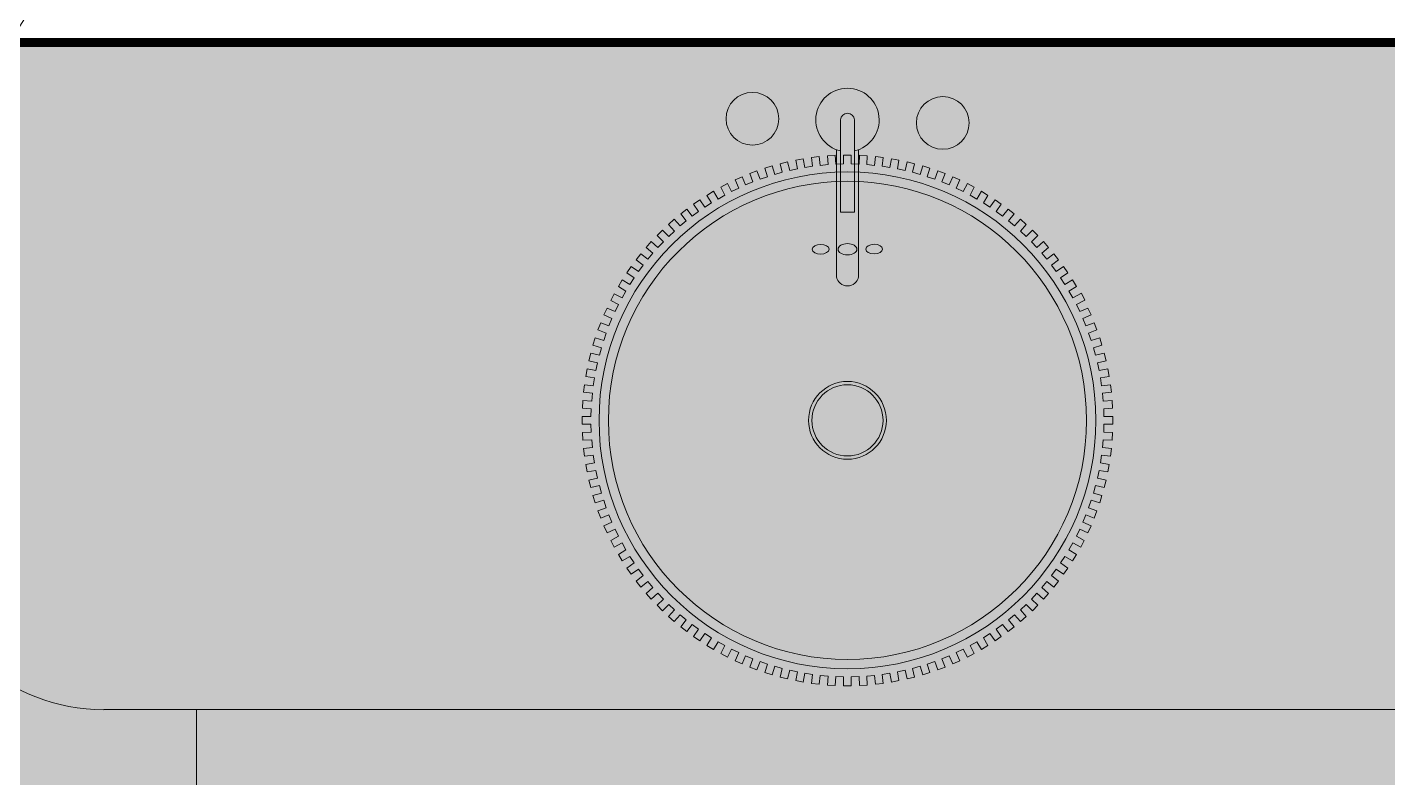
# Model space of a CAD drawing. Header units: metres. Extents: x 8 to 2416, y -346 to 476.
# Drawn here: x 216.36 to 217.583, y -96.512 to -95.837 of the extents above; entities that cross this region are included whole.
import ezdxf

# ---------------------------------------------------------------- set-up
doc = ezdxf.new("R2010")
doc.units = ezdxf.units.M
doc.linetypes.add('0', pattern=[0])
doc.layers.get('0').update_dxf_attribs({"color": 250, "linetype": '0', "lineweight": 20})
for name, color, linetype, lineweight in [('A-DOOR', 35, 'Continuous', 5), ('A-WALL', 250, 'Continuous', 20), ('baños', 140, 'Continuous', 0), ('piso', 253, 'Continuous', 0), ('PLAFON', 253, 'Continuous', 5)]:
    doc.layers.add(name, color=color, linetype=linetype, lineweight=lineweight)
doc.styles.get("Standard").update_dxf_attribs({"font": 'arial.ttf', "height": 0.1875})

# ---------------------------------------------------------------- blocks, each defined once
blk = doc.blocks.new('PL BASE 2N NASAS 09')
at = {"layer": 'A-DOOR'}
blk.add_line((166.3576, -5.4117), (169.0876, -5.4117), dxfattribs=at)
at = {"layer": 'A-WALL'}
blk.add_arc((166.3576, -5.3717), 0.04, 269.9907, 0, dxfattribs=at)
at = {"layer": 'baños', "linetype": 'Continuous'}
blk.add_line((167.1391, -5.4814, 0.0001), (167.1391, -5.5643, 0.0004), dxfattribs=at)
at = {"layer": 'baños'}
for p, q in [((167.0932, -5.5163), (167.0865, -5.5175)), ((167.0865, -5.5175), (167.0932, -5.5163)), ((167.0865, -5.5175), (167.0879, -5.5254)), ((167.0879, -5.5254), (167.0865, -5.5175)), ((167.0947, -5.5242), (167.0932, -5.5163)), ((167.0932, -5.5163), (167.0947, -5.5242)), ((167.1075, -5.5143), (167.1007, -5.5152)), ((167.1007, -5.5152), (167.1075, -5.5143)), ((167.1007, -5.5152), (167.1016, -5.5231)), ((167.1016, -5.5231), (167.1007, -5.5152)), ((167.1085, -5.5223), (167.1075, -5.5143)), ((167.1075, -5.5143), (167.1085, -5.5223)), ((167.1219, -5.5132), (167.115, -5.5136)), ((167.115, -5.5136), (167.1219, -5.5132)), ((167.115, -5.5136), (167.1155, -5.5216)), ((167.1155, -5.5216), (167.115, -5.5136)), ((167.1224, -5.5212), (167.1219, -5.5132)), ((167.1219, -5.5132), (167.1224, -5.5212)), ((167.1363, -5.513), (167.1294, -5.513)), ((167.1294, -5.513), (167.1294, -5.521)), ((167.1294, -5.521), (167.1294, -5.513)), ((167.1294, -5.513), (167.1363, -5.513)), ((167.1363, -5.521), (167.1363, -5.513)), ((167.1363, -5.513), (167.1363, -5.521)), ((167.1438, -5.5132), (167.1434, -5.5212)), ((167.1434, -5.5212), (167.1438, -5.5132)), ((167.1507, -5.5136), (167.1438, -5.5132)), ((167.1438, -5.5132), (167.1507, -5.5136)), ((167.1502, -5.5216), (167.1507, -5.5136)), ((167.1507, -5.5136), (167.1502, -5.5216)), ((167.1582, -5.5143), (167.1572, -5.5223)), ((167.1572, -5.5223), (167.1582, -5.5143)), ((167.165, -5.5152), (167.1582, -5.5143)), ((167.1582, -5.5143), (167.165, -5.5152)), ((167.1641, -5.5231), (167.165, -5.5152)), ((167.165, -5.5152), (167.1641, -5.5231)), ((167.1725, -5.5163), (167.171, -5.5242)), ((167.171, -5.5242), (167.1725, -5.5163)), ((167.1792, -5.5175), (167.1725, -5.5163)), ((167.1725, -5.5163), (167.1792, -5.5175)), ((167.1778, -5.5254), (167.1792, -5.5175)), ((167.1792, -5.5175), (167.1778, -5.5254)), ((167.0514, -5.5273), (167.045, -5.5297)), ((167.045, -5.5297), (167.0514, -5.5273)), ((167.045, -5.5297), (167.0479, -5.5372)), ((167.0479, -5.5372), (167.045, -5.5297)), ((167.0543, -5.5348), (167.0514, -5.5273)), ((167.0514, -5.5273), (167.0543, -5.5348)), ((167.0651, -5.5228), (167.0586, -5.5248)), ((167.0586, -5.5248), (167.0651, -5.5228)), ((167.0586, -5.5248), (167.061, -5.5325)), ((167.061, -5.5325), (167.0586, -5.5248)), ((167.0675, -5.5304), (167.0651, -5.5228)), ((167.0651, -5.5228), (167.0675, -5.5304)), ((167.0743, -5.5285), (167.0675, -5.5304)), ((167.0675, -5.5304), (167.0743, -5.5285)), ((167.0791, -5.5191), (167.0724, -5.5208)), ((167.0724, -5.5208), (167.0791, -5.5191)), ((167.0724, -5.5208), (167.0743, -5.5285)), ((167.0743, -5.5285), (167.0724, -5.5208)), ((167.081, -5.5269), (167.0791, -5.5191)), ((167.0791, -5.5191), (167.081, -5.5269)), ((167.0879, -5.5254), (167.081, -5.5269)), ((167.081, -5.5269), (167.0879, -5.5254)), ((167.1016, -5.5231), (167.0947, -5.5242)), ((167.0947, -5.5242), (167.1016, -5.5231)), ((167.1155, -5.5216), (167.1085, -5.5223)), ((167.1085, -5.5223), (167.1155, -5.5216)), ((167.1294, -5.521), (167.1224, -5.5212)), ((167.1224, -5.5212), (167.1294, -5.521)), ((167.1434, -5.5212), (167.1363, -5.521)), ((167.1363, -5.521), (167.1434, -5.5212)), ((167.1572, -5.5223), (167.1502, -5.5216)), ((167.1502, -5.5216), (167.1572, -5.5223)), ((167.171, -5.5242), (167.1641, -5.5231)), ((167.1641, -5.5231), (167.171, -5.5242)), ((167.1847, -5.5269), (167.1778, -5.5254)), ((167.1778, -5.5254), (167.1847, -5.5269)), ((167.1866, -5.5191), (167.1847, -5.5269)), ((167.1847, -5.5269), (167.1866, -5.5191)), ((167.1933, -5.5208), (167.1866, -5.5191)), ((167.1866, -5.5191), (167.1933, -5.5208)), ((167.1914, -5.5285), (167.1933, -5.5208)), ((167.1933, -5.5208), (167.1914, -5.5285)), ((167.1982, -5.5304), (167.1914, -5.5285)), ((167.1914, -5.5285), (167.1982, -5.5304)), ((167.2006, -5.5228), (167.1982, -5.5304)), ((167.1982, -5.5304), (167.2006, -5.5228)), ((167.2071, -5.5248), (167.2006, -5.5228)), ((167.2006, -5.5228), (167.2071, -5.5248)), ((167.2047, -5.5325), (167.2071, -5.5248)), ((167.2071, -5.5248), (167.2047, -5.5325)), ((167.2143, -5.5273), (167.2114, -5.5348)), ((167.2114, -5.5348), (167.2143, -5.5273)), ((167.2207, -5.5297), (167.2143, -5.5273)), ((167.2143, -5.5273), (167.2207, -5.5297)), ((167.2178, -5.5372), (167.2207, -5.5297)), ((167.2207, -5.5297), (167.2178, -5.5372)), ((167.025, -5.5387), (167.0189, -5.5419)), ((167.0189, -5.5419), (167.025, -5.5387)), ((167.0189, -5.5419), (167.0226, -5.549)), ((167.0226, -5.549), (167.0189, -5.5419)), ((167.0287, -5.5458), (167.025, -5.5387)), ((167.025, -5.5387), (167.0287, -5.5458)), ((167.0381, -5.5326), (167.0318, -5.5354)), ((167.0318, -5.5354), (167.0381, -5.5326)), ((167.0318, -5.5354), (167.0351, -5.5427)), ((167.0351, -5.5427), (167.0318, -5.5354)), ((167.0413, -5.5399), (167.0381, -5.5326)), ((167.0381, -5.5326), (167.0413, -5.5399)), ((167.0479, -5.5372), (167.0413, -5.5399)), ((167.0413, -5.5399), (167.0479, -5.5372)), ((167.061, -5.5325), (167.0543, -5.5348)), ((167.0543, -5.5348), (167.061, -5.5325)), ((167.2114, -5.5348), (167.2047, -5.5325)), ((167.2047, -5.5325), (167.2114, -5.5348)), ((167.2244, -5.5399), (167.2178, -5.5372)), ((167.2178, -5.5372), (167.2244, -5.5399)), ((167.2277, -5.5326), (167.2244, -5.5399)), ((167.2244, -5.5399), (167.2277, -5.5326)), ((167.2339, -5.5354), (167.2277, -5.5326)), ((167.2277, -5.5326), (167.2339, -5.5354)), ((167.2306, -5.5427), (167.2339, -5.5354)), ((167.2339, -5.5354), (167.2306, -5.5427)), ((167.2407, -5.5387), (167.237, -5.5458)), ((167.237, -5.5458), (167.2407, -5.5387)), ((167.2468, -5.5419), (167.2407, -5.5387)), ((167.2407, -5.5387), (167.2468, -5.5419)), ((167.2431, -5.549), (167.2468, -5.5419)), ((167.2468, -5.5419), (167.2431, -5.549)), ((167.0001, -5.5533), (166.9945, -5.5572)), ((166.9945, -5.5572), (167.0001, -5.5533)), ((167.0047, -5.5599), (167.0001, -5.5533)), ((167.0001, -5.5533), (167.0047, -5.5599)), ((167.0123, -5.5456), (167.0065, -5.5492)), ((167.0065, -5.5492), (167.0123, -5.5456)), ((167.0065, -5.5492), (167.0106, -5.556)), ((167.0106, -5.556), (167.0065, -5.5492)), ((167.0165, -5.5525), (167.0123, -5.5456)), ((167.0123, -5.5456), (167.0165, -5.5525)), ((167.0226, -5.549), (167.0165, -5.5525)), ((167.0165, -5.5525), (167.0226, -5.549)), ((167.0351, -5.5427), (167.0287, -5.5458)), ((167.0287, -5.5458), (167.0351, -5.5427)), ((167.237, -5.5458), (167.2306, -5.5427)), ((167.2306, -5.5427), (167.237, -5.5458)), ((167.2492, -5.5525), (167.2431, -5.549)), ((167.2431, -5.549), (167.2492, -5.5525)), ((167.2534, -5.5456), (167.2492, -5.5525)), ((167.2492, -5.5525), (167.2534, -5.5456)), ((167.2592, -5.5492), (167.2534, -5.5456)), ((167.2534, -5.5456), (167.2592, -5.5492)), ((167.2551, -5.556), (167.2592, -5.5492)), ((167.2592, -5.5492), (167.2551, -5.556)), ((167.2656, -5.5533), (167.261, -5.5599)), ((167.261, -5.5599), (167.2656, -5.5533)), ((167.2712, -5.5572), (167.2656, -5.5533)), ((167.2656, -5.5533), (167.2712, -5.5572)), ((166.9884, -5.5617), (166.983, -5.5659)), ((166.983, -5.5659), (166.9884, -5.5617)), ((166.983, -5.5659), (166.9879, -5.5722)), ((166.9879, -5.5722), (166.983, -5.5659)), ((166.9933, -5.568), (166.9884, -5.5617)), ((166.9884, -5.5617), (166.9933, -5.568)), ((166.999, -5.5638), (166.9933, -5.568)), ((166.9933, -5.568), (166.999, -5.5638)), ((166.9945, -5.5572), (166.999, -5.5638)), ((166.999, -5.5638), (166.9945, -5.5572)), ((167.0106, -5.556), (167.0047, -5.5599)), ((167.0047, -5.5599), (167.0106, -5.556)), ((167.261, -5.5599), (167.2551, -5.556)), ((167.2551, -5.556), (167.261, -5.5599)), ((167.2667, -5.5638), (167.2712, -5.5572)), ((167.2712, -5.5572), (167.2667, -5.5638)), ((167.2724, -5.568), (167.2667, -5.5638)), ((167.2667, -5.5638), (167.2724, -5.568)), ((167.2773, -5.5617), (167.2724, -5.568)), ((167.2724, -5.568), (167.2773, -5.5617)), ((167.2827, -5.5659), (167.2773, -5.5617)), ((167.2773, -5.5617), (167.2827, -5.5659)), ((167.2778, -5.5722), (167.2827, -5.5659)), ((167.2827, -5.5659), (167.2778, -5.5722)), ((166.9772, -5.5707), (166.972, -5.5753)), ((166.972, -5.5753), (166.9772, -5.5707)), ((166.972, -5.5753), (166.9774, -5.5813)), ((166.9774, -5.5813), (166.972, -5.5753)), ((166.9825, -5.5767), (166.9772, -5.5707)), ((166.9772, -5.5707), (166.9825, -5.5767)), ((166.9879, -5.5722), (166.9825, -5.5767)), ((166.9825, -5.5767), (166.9879, -5.5722)), ((167.2832, -5.5767), (167.2778, -5.5722)), ((167.2778, -5.5722), (167.2832, -5.5767)), ((167.2885, -5.5707), (167.2832, -5.5767)), ((167.2832, -5.5767), (167.2885, -5.5707)), ((167.2884, -5.5813), (167.2937, -5.5753)), ((167.2937, -5.5753), (167.2884, -5.5813)), ((167.2937, -5.5753), (167.2885, -5.5707)), ((167.2885, -5.5707), (167.2937, -5.5753)), ((166.9565, -5.5908), (166.952, -5.596)), ((166.952, -5.596), (166.9565, -5.5908)), ((166.9625, -5.5961), (166.9565, -5.5908)), ((166.9565, -5.5908), (166.9625, -5.5961)), ((166.9665, -5.5805), (166.9617, -5.5853)), ((166.9617, -5.5853), (166.9665, -5.5805)), ((166.9617, -5.5853), (166.9674, -5.591)), ((166.9674, -5.591), (166.9617, -5.5853)), ((166.9674, -5.591), (166.9625, -5.5961)), ((166.9625, -5.5961), (166.9674, -5.591)), ((166.9722, -5.5861), (166.9665, -5.5805)), ((166.9665, -5.5805), (166.9722, -5.5861)), ((166.9774, -5.5813), (166.9722, -5.5861)), ((166.9722, -5.5861), (166.9774, -5.5813)), ((167.2935, -5.5861), (167.2884, -5.5813)), ((167.2884, -5.5813), (167.2935, -5.5861)), ((167.2992, -5.5805), (167.2935, -5.5861)), ((167.2935, -5.5861), (167.2992, -5.5805)), ((167.2984, -5.591), (167.304, -5.5853)), ((167.304, -5.5853), (167.2984, -5.591)), ((167.3032, -5.5961), (167.2984, -5.591)), ((167.2984, -5.591), (167.3032, -5.5961)), ((167.304, -5.5853), (167.2992, -5.5805)), ((167.2992, -5.5805), (167.304, -5.5853)), ((167.3092, -5.5908), (167.3032, -5.5961)), ((167.3032, -5.5961), (167.3092, -5.5908)), ((167.3137, -5.596), (167.3092, -5.5908)), ((167.3092, -5.5908), (167.3137, -5.596)), ((166.9471, -5.6018), (166.9429, -5.6072)), ((166.9429, -5.6072), (166.9471, -5.6018)), ((166.9534, -5.6067), (166.9471, -5.6018)), ((166.9471, -5.6018), (166.9534, -5.6067)), ((166.952, -5.596), (166.958, -5.6013)), ((166.958, -5.6013), (166.952, -5.596)), ((166.958, -5.6013), (166.9534, -5.6067)), ((166.9534, -5.6067), (166.958, -5.6013)), ((167.3078, -5.6013), (167.3137, -5.596)), ((167.3137, -5.596), (167.3078, -5.6013)), ((167.3123, -5.6067), (167.3078, -5.6013)), ((167.3078, -5.6013), (167.3123, -5.6067)), ((167.3186, -5.6018), (167.3123, -5.6067)), ((167.3123, -5.6067), (167.3186, -5.6018)), ((167.3228, -5.6072), (167.3186, -5.6018)), ((167.3186, -5.6018), (167.3228, -5.6072)), ((166.9384, -5.6132), (166.9345, -5.6189)), ((166.9345, -5.6189), (166.9384, -5.6132)), ((166.945, -5.6178), (166.9384, -5.6132)), ((166.9384, -5.6132), (166.945, -5.6178)), ((166.9429, -5.6072), (166.9492, -5.6121)), ((166.9492, -5.6121), (166.9429, -5.6072)), ((166.9492, -5.6121), (166.945, -5.6178)), ((166.945, -5.6178), (166.9492, -5.6121)), ((167.3165, -5.6121), (167.3228, -5.6072)), ((167.3228, -5.6072), (167.3165, -5.6121)), ((167.3207, -5.6178), (167.3165, -5.6121)), ((167.3165, -5.6121), (167.3207, -5.6178)), ((167.3273, -5.6132), (167.3207, -5.6178)), ((167.3207, -5.6178), (167.3273, -5.6132)), ((167.3312, -5.6189), (167.3273, -5.6132)), ((167.3273, -5.6132), (167.3312, -5.6189)), ((166.9304, -5.6252), (166.9269, -5.6311)), ((166.9269, -5.6311), (166.9304, -5.6252)), ((166.9373, -5.6294), (166.9304, -5.6252)), ((166.9304, -5.6252), (166.9373, -5.6294)), ((166.9345, -5.6189), (166.9411, -5.6234)), ((166.9411, -5.6234), (166.9345, -5.6189)), ((166.9411, -5.6234), (166.9373, -5.6294)), ((166.9373, -5.6294), (166.9411, -5.6234)), ((167.3246, -5.6234), (167.3312, -5.6189)), ((167.3312, -5.6189), (167.3246, -5.6234)), ((167.3284, -5.6294), (167.3246, -5.6234)), ((167.3246, -5.6234), (167.3284, -5.6294)), ((167.3353, -5.6252), (167.3284, -5.6294)), ((167.3284, -5.6294), (167.3353, -5.6252)), ((167.3388, -5.6311), (167.3353, -5.6252)), ((167.3353, -5.6252), (167.3388, -5.6311)), ((166.9232, -5.6377), (166.92, -5.6438)), ((166.92, -5.6438), (166.9232, -5.6377)), ((166.9303, -5.6414), (166.9232, -5.6377)), ((166.9232, -5.6377), (166.9303, -5.6414)), ((166.9269, -5.6311), (166.9337, -5.6353)), ((166.9337, -5.6353), (166.9269, -5.6311)), ((166.9337, -5.6353), (166.9303, -5.6414)), ((166.9303, -5.6414), (166.9337, -5.6353)), ((167.332, -5.6353), (167.3388, -5.6311)), ((167.3388, -5.6311), (167.332, -5.6353)), ((167.3355, -5.6414), (167.332, -5.6353)), ((167.332, -5.6353), (167.3355, -5.6414)), ((167.3432, -5.6373), (167.3355, -5.6414)), ((167.3355, -5.6414), (167.3432, -5.6373)), ((167.3464, -5.6434), (167.3432, -5.6373)), ((167.3432, -5.6373), (167.3464, -5.6434)), ((166.9167, -5.6506), (166.9138, -5.6568)), ((166.9138, -5.6568), (166.9167, -5.6506)), ((166.924, -5.6538), (166.9167, -5.6506)), ((166.9167, -5.6506), (166.924, -5.6538)), ((166.92, -5.6438), (166.9271, -5.6475)), ((166.9271, -5.6475), (166.92, -5.6438)), ((166.9271, -5.6475), (166.924, -5.6538)), ((166.924, -5.6538), (166.9271, -5.6475)), ((167.3387, -5.6475), (167.3464, -5.6434)), ((167.3464, -5.6434), (167.3387, -5.6475)), ((167.3417, -5.6538), (167.3387, -5.6475)), ((167.3387, -5.6475), (167.3417, -5.6538)), ((167.3491, -5.6506), (167.3417, -5.6538)), ((167.3417, -5.6538), (167.3491, -5.6506)), ((167.3519, -5.6568), (167.3491, -5.6506)), ((167.3491, -5.6506), (167.3519, -5.6568)), ((166.911, -5.6638), (166.9085, -5.6702)), ((166.9085, -5.6702), (166.911, -5.6638)), ((166.9184, -5.6666), (166.911, -5.6638)), ((166.911, -5.6638), (166.9184, -5.6666)), ((166.9138, -5.6568), (166.9211, -5.6601)), ((166.9211, -5.6601), (166.9138, -5.6568)), ((166.9211, -5.6601), (166.9184, -5.6666)), ((166.9184, -5.6666), (166.9211, -5.6601)), ((167.3446, -5.6601), (167.3519, -5.6568)), ((167.3519, -5.6568), (167.3446, -5.6601)), ((167.3473, -5.6666), (167.3446, -5.6601)), ((167.3446, -5.6601), (167.3473, -5.6666)), ((167.3548, -5.6638), (167.3473, -5.6666)), ((167.3473, -5.6666), (167.3548, -5.6638)), ((167.3572, -5.6702), (167.3548, -5.6638)), ((167.3548, -5.6638), (167.3572, -5.6702)), ((166.9085, -5.6702), (166.916, -5.6731)), ((166.916, -5.6731), (166.9085, -5.6702)), ((166.916, -5.6731), (166.9137, -5.6797)), ((166.9137, -5.6797), (166.916, -5.6731)), ((167.3497, -5.6731), (167.3572, -5.6702)), ((167.3572, -5.6702), (167.3497, -5.6731)), ((167.352, -5.6797), (167.3497, -5.6731)), ((167.3497, -5.6731), (167.352, -5.6797)), ((166.9061, -5.6774), (166.904, -5.6839)), ((166.904, -5.6839), (166.9061, -5.6774)), ((166.904, -5.6839), (166.9117, -5.6863)), ((166.9117, -5.6863), (166.904, -5.6839)), ((166.9137, -5.6797), (166.9061, -5.6774)), ((166.9061, -5.6774), (166.9137, -5.6797)), ((166.9117, -5.6863), (166.9098, -5.6931)), ((166.9098, -5.6931), (166.9117, -5.6863)), ((167.3597, -5.6774), (167.352, -5.6797)), ((167.352, -5.6797), (167.3597, -5.6774)), ((167.3541, -5.6863), (167.3617, -5.6839)), ((167.3617, -5.6839), (167.3541, -5.6863)), ((167.3559, -5.6931), (167.3541, -5.6863)), ((167.3541, -5.6863), (167.3559, -5.6931)), ((167.3617, -5.6839), (167.3597, -5.6774)), ((167.3597, -5.6774), (167.3617, -5.6839)), ((166.902, -5.6912), (166.9003, -5.6979)), ((166.9003, -5.6979), (166.902, -5.6912)), ((166.9003, -5.6979), (166.9081, -5.6998)), ((166.9081, -5.6998), (166.9003, -5.6979)), ((166.9098, -5.6931), (166.902, -5.6912)), ((166.902, -5.6912), (166.9098, -5.6931)), ((166.9081, -5.6998), (166.9066, -5.7067)), ((166.9066, -5.7067), (166.9081, -5.6998)), ((167.3637, -5.6912), (167.3559, -5.6931)), ((167.3559, -5.6931), (167.3637, -5.6912)), ((167.3576, -5.6998), (167.3654, -5.6979)), ((167.3654, -5.6979), (167.3576, -5.6998)), ((167.3591, -5.7067), (167.3576, -5.6998)), ((167.3576, -5.6998), (167.3591, -5.7067)), ((167.3654, -5.6979), (167.3637, -5.6912)), ((167.3637, -5.6912), (167.3654, -5.6979)), ((166.8988, -5.7052), (166.8975, -5.712)), ((166.8975, -5.712), (166.8988, -5.7052)), ((166.8975, -5.712), (166.9054, -5.7134)), ((166.9054, -5.7134), (166.8975, -5.712)), ((166.9066, -5.7067), (166.8988, -5.7052)), ((166.8988, -5.7052), (166.9066, -5.7067)), ((166.9054, -5.7134), (166.9043, -5.7204)), ((166.9043, -5.7204), (166.9054, -5.7134)), ((167.367, -5.7052), (167.3591, -5.7067)), ((167.3591, -5.7067), (167.367, -5.7052)), ((167.3603, -5.7134), (167.3682, -5.712)), ((167.3682, -5.712), (167.3603, -5.7134)), ((167.3614, -5.7204), (167.3603, -5.7134)), ((167.3603, -5.7134), (167.3614, -5.7204)), ((167.3682, -5.712), (167.367, -5.7052)), ((167.367, -5.7052), (167.3682, -5.712)), ((166.8964, -5.7195), (166.8956, -5.7263)), ((166.8956, -5.7263), (166.8964, -5.7195)), ((166.9043, -5.7204), (166.8964, -5.7195)), ((166.8964, -5.7195), (166.9043, -5.7204)), ((167.3693, -5.7195), (167.3614, -5.7204)), ((167.3614, -5.7204), (167.3693, -5.7195)), ((167.3702, -5.7263), (167.3693, -5.7195)), ((167.3693, -5.7195), (167.3702, -5.7263)), ((166.8949, -5.7338), (166.8945, -5.7406)), ((166.8945, -5.7406), (166.8949, -5.7338)), ((166.9029, -5.7343), (166.8949, -5.7338)), ((166.8949, -5.7338), (166.9029, -5.7343)), ((166.8956, -5.7263), (166.9035, -5.7272)), ((166.9035, -5.7272), (166.8956, -5.7263)), ((166.9035, -5.7272), (166.9029, -5.7343)), ((166.9029, -5.7343), (166.9035, -5.7272)), ((167.3622, -5.7272), (167.3702, -5.7263)), ((167.3702, -5.7263), (167.3622, -5.7272)), ((167.3628, -5.7343), (167.3622, -5.7272)), ((167.3622, -5.7272), (167.3628, -5.7343)), ((167.3708, -5.7338), (167.3628, -5.7343)), ((167.3628, -5.7343), (167.3708, -5.7338)), ((167.3713, -5.7406), (167.3708, -5.7338)), ((167.3708, -5.7338), (167.3713, -5.7406)), ((166.9022, -5.7482), (166.8942, -5.7482)), ((166.8942, -5.7482), (166.8942, -5.7551)), ((166.8942, -5.7551), (166.8942, -5.7482)), ((166.8942, -5.7482), (166.9022, -5.7482)), ((166.8945, -5.7406), (166.9025, -5.7411)), ((166.9025, -5.7411), (166.8945, -5.7406)), ((166.9025, -5.7411), (166.9022, -5.7482)), ((166.9022, -5.7482), (166.9025, -5.7411)), ((167.3633, -5.7411), (167.3713, -5.7406)), ((167.3713, -5.7406), (167.3633, -5.7411)), ((167.3635, -5.7482), (167.3633, -5.7411)), ((167.3633, -5.7411), (167.3635, -5.7482)), ((167.3715, -5.7482), (167.3635, -5.7482)), ((167.3635, -5.7482), (167.3715, -5.7482)), ((167.3715, -5.7551), (167.3715, -5.7482)), ((167.3715, -5.7482), (167.3715, -5.7551)), ((166.8942, -5.7551), (166.9022, -5.7551)), ((166.9022, -5.7551), (166.8942, -5.7551)), ((166.9025, -5.7621), (166.8945, -5.7626)), ((166.8945, -5.7626), (166.9025, -5.7621)), ((166.9022, -5.7551), (166.9025, -5.7621)), ((166.9025, -5.7621), (166.9022, -5.7551)), ((167.3633, -5.7621), (167.3635, -5.7551)), ((167.3635, -5.7551), (167.3633, -5.7621)), ((167.3713, -5.7626), (167.3633, -5.7621)), ((167.3633, -5.7621), (167.3713, -5.7626)), ((167.3635, -5.7551), (167.3715, -5.7551)), ((167.3715, -5.7551), (167.3635, -5.7551)), ((166.8945, -5.7626), (166.8949, -5.7695)), ((166.8949, -5.7695), (166.8945, -5.7626)), ((166.8949, -5.7695), (166.9029, -5.769)), ((166.9029, -5.769), (166.8949, -5.7695)), ((166.9029, -5.769), (166.9035, -5.776)), ((166.9035, -5.776), (166.9029, -5.769)), ((167.3622, -5.776), (167.3628, -5.769)), ((167.3628, -5.769), (167.3622, -5.776)), ((167.3628, -5.769), (167.3708, -5.7695)), ((167.3708, -5.7695), (167.3628, -5.769)), ((167.3708, -5.7695), (167.3713, -5.7626)), ((167.3713, -5.7626), (167.3708, -5.7695)), ((166.9035, -5.776), (166.8956, -5.777)), ((166.8956, -5.777), (166.9035, -5.776)), ((166.8956, -5.777), (166.8964, -5.7838)), ((166.8964, -5.7838), (166.8956, -5.777)), ((166.8964, -5.7838), (166.9043, -5.7828)), ((166.9043, -5.7828), (166.8964, -5.7838)), ((166.9043, -5.7828), (166.9054, -5.7898)), ((166.9054, -5.7898), (166.9043, -5.7828)), ((167.3603, -5.7898), (167.3614, -5.7828)), ((167.3614, -5.7828), (167.3603, -5.7898)), ((167.3614, -5.7828), (167.3693, -5.7838)), ((167.3693, -5.7838), (167.3614, -5.7828)), ((167.3702, -5.777), (167.3622, -5.776)), ((167.3622, -5.776), (167.3702, -5.777)), ((167.3693, -5.7838), (167.3702, -5.777)), ((167.3702, -5.777), (167.3693, -5.7838)), ((166.9054, -5.7898), (166.8975, -5.7913)), ((166.8975, -5.7913), (166.9054, -5.7898)), ((166.8975, -5.7913), (166.8988, -5.798)), ((166.8988, -5.798), (166.8975, -5.7913)), ((166.8988, -5.798), (166.9066, -5.7966)), ((166.9066, -5.7966), (166.8988, -5.798)), ((166.9066, -5.7966), (166.9081, -5.8035)), ((166.9081, -5.8035), (166.9066, -5.7966)), ((167.3576, -5.8035), (167.3591, -5.7966)), ((167.3591, -5.7966), (167.3576, -5.8035)), ((167.3591, -5.7966), (167.367, -5.798)), ((167.367, -5.798), (167.3591, -5.7966)), ((167.3682, -5.7913), (167.3603, -5.7898)), ((167.3603, -5.7898), (167.3682, -5.7913)), ((167.367, -5.798), (167.3682, -5.7913)), ((167.3682, -5.7913), (167.367, -5.798)), ((166.9081, -5.8035), (166.9003, -5.8054)), ((166.9003, -5.8054), (166.9081, -5.8035)), ((166.9003, -5.8054), (166.902, -5.8121)), ((166.902, -5.8121), (166.9003, -5.8054)), ((166.902, -5.8121), (166.9098, -5.8102)), ((166.9098, -5.8102), (166.902, -5.8121)), ((166.9098, -5.8102), (166.9117, -5.817)), ((166.9117, -5.817), (166.9098, -5.8102)), ((167.3541, -5.817), (167.3559, -5.8102)), ((167.3559, -5.8102), (167.3541, -5.817)), ((167.3559, -5.8102), (167.3637, -5.8121)), ((167.3637, -5.8121), (167.3559, -5.8102)), ((167.3654, -5.8054), (167.3576, -5.8035)), ((167.3576, -5.8035), (167.3654, -5.8054)), ((167.3637, -5.8121), (167.3654, -5.8054)), ((167.3654, -5.8054), (167.3637, -5.8121)), ((166.9117, -5.817), (166.904, -5.8193)), ((166.904, -5.8193), (166.9117, -5.817)), ((166.904, -5.8193), (166.9061, -5.8259)), ((166.9061, -5.8259), (166.904, -5.8193)), ((166.9061, -5.8259), (166.9137, -5.8235)), ((166.9137, -5.8235), (166.9061, -5.8259)), ((166.9137, -5.8235), (166.916, -5.8302)), ((166.916, -5.8302), (166.9137, -5.8235)), ((167.3497, -5.8302), (167.352, -5.8235)), ((167.352, -5.8235), (167.3497, -5.8302)), ((167.352, -5.8235), (167.3597, -5.8259)), ((167.3597, -5.8259), (167.352, -5.8235)), ((167.3617, -5.8193), (167.3541, -5.817)), ((167.3541, -5.817), (167.3617, -5.8193)), ((167.3597, -5.8259), (167.3617, -5.8193)), ((167.3617, -5.8193), (167.3597, -5.8259)), ((166.916, -5.8302), (166.9085, -5.833)), ((166.9085, -5.833), (166.916, -5.8302)), ((166.9085, -5.833), (166.911, -5.8395)), ((166.911, -5.8395), (166.9085, -5.833)), ((167.3572, -5.833), (167.3497, -5.8302)), ((167.3497, -5.8302), (167.3572, -5.833)), ((167.3548, -5.8395), (167.3572, -5.833)), ((167.3572, -5.833), (167.3548, -5.8395)), ((166.911, -5.8395), (166.9184, -5.8366)), ((166.9184, -5.8366), (166.911, -5.8395)), ((166.9211, -5.8431), (166.9138, -5.8464)), ((166.9138, -5.8464), (166.9211, -5.8431)), ((166.9138, -5.8464), (166.9167, -5.8527)), ((166.9167, -5.8527), (166.9138, -5.8464)), ((166.9184, -5.8366), (166.9211, -5.8431)), ((166.9211, -5.8431), (166.9184, -5.8366)), ((167.3446, -5.8431), (167.3473, -5.8366)), ((167.3473, -5.8366), (167.3446, -5.8431)), ((167.3519, -5.8464), (167.3446, -5.8431)), ((167.3446, -5.8431), (167.3519, -5.8464)), ((167.3473, -5.8366), (167.3548, -5.8395)), ((167.3548, -5.8395), (167.3473, -5.8366)), ((167.3491, -5.8527), (167.3519, -5.8464)), ((167.3519, -5.8464), (167.3491, -5.8527)), ((166.9167, -5.8527), (166.924, -5.8494)), ((166.924, -5.8494), (166.9167, -5.8527)), ((166.9271, -5.8558), (166.92, -5.8595)), ((166.92, -5.8595), (166.9271, -5.8558)), ((166.92, -5.8595), (166.9232, -5.8656)), ((166.9232, -5.8656), (166.92, -5.8595)), ((166.924, -5.8494), (166.9271, -5.8558)), ((166.9271, -5.8558), (166.924, -5.8494)), ((167.3387, -5.8558), (167.3417, -5.8494)), ((167.3417, -5.8494), (167.3387, -5.8558)), ((167.3457, -5.8595), (167.3387, -5.8558)), ((167.3387, -5.8558), (167.3457, -5.8595)), ((167.3417, -5.8494), (167.3491, -5.8527)), ((167.3491, -5.8527), (167.3417, -5.8494)), ((167.3426, -5.8656), (167.3457, -5.8595)), ((167.3457, -5.8595), (167.3426, -5.8656)), ((166.9232, -5.8656), (166.9303, -5.8618)), ((166.9303, -5.8618), (166.9232, -5.8656)), ((166.9337, -5.868), (166.9269, -5.8721)), ((166.9269, -5.8721), (166.9337, -5.868)), ((166.9269, -5.8721), (166.9304, -5.878)), ((166.9304, -5.878), (166.9269, -5.8721)), ((166.9303, -5.8618), (166.9337, -5.868)), ((166.9337, -5.868), (166.9303, -5.8618)), ((167.332, -5.868), (167.3355, -5.8618)), ((167.3355, -5.8618), (167.332, -5.868)), ((167.3388, -5.8721), (167.332, -5.868)), ((167.332, -5.868), (167.3388, -5.8721)), ((167.3353, -5.878), (167.3388, -5.8721)), ((167.3388, -5.8721), (167.3353, -5.878)), ((167.3355, -5.8618), (167.3426, -5.8656)), ((167.3426, -5.8656), (167.3355, -5.8618)), ((166.9304, -5.878), (166.9373, -5.8739)), ((166.9373, -5.8739), (166.9304, -5.878)), ((166.9411, -5.8798), (166.9345, -5.8844)), ((166.9345, -5.8844), (166.9411, -5.8798)), ((166.9345, -5.8844), (166.9384, -5.89)), ((166.9384, -5.89), (166.9345, -5.8844)), ((166.9373, -5.8739), (166.9411, -5.8798)), ((166.9411, -5.8798), (166.9373, -5.8739)), ((167.3246, -5.8798), (167.3284, -5.8739)), ((167.3284, -5.8739), (167.3246, -5.8798)), ((167.3312, -5.8844), (167.3246, -5.8798)), ((167.3246, -5.8798), (167.3312, -5.8844)), ((167.3273, -5.89), (167.3312, -5.8844)), ((167.3312, -5.8844), (167.3273, -5.89)), ((167.3284, -5.8739), (167.3353, -5.878)), ((167.3353, -5.878), (167.3284, -5.8739)), ((166.9384, -5.89), (166.945, -5.8855)), ((166.945, -5.8855), (166.9384, -5.89)), ((166.9492, -5.8911), (166.9429, -5.8961)), ((166.9429, -5.8961), (166.9492, -5.8911)), ((166.9429, -5.8961), (166.9471, -5.9015)), ((166.9471, -5.9015), (166.9429, -5.8961)), ((166.945, -5.8855), (166.9492, -5.8911)), ((166.9492, -5.8911), (166.945, -5.8855)), ((166.9471, -5.9015), (166.9534, -5.8966)), ((166.9534, -5.8966), (166.9471, -5.9015)), ((166.9534, -5.8966), (166.958, -5.902)), ((166.958, -5.902), (166.9534, -5.8966)), ((167.3078, -5.902), (167.3123, -5.8966)), ((167.3123, -5.8966), (167.3078, -5.902)), ((167.3123, -5.8966), (167.3186, -5.9015)), ((167.3186, -5.9015), (167.3123, -5.8966)), ((167.3165, -5.8911), (167.3207, -5.8855)), ((167.3207, -5.8855), (167.3165, -5.8911)), ((167.3228, -5.8961), (167.3165, -5.8911)), ((167.3165, -5.8911), (167.3228, -5.8961)), ((167.3186, -5.9015), (167.3228, -5.8961)), ((167.3228, -5.8961), (167.3186, -5.9015)), ((167.3207, -5.8855), (167.3273, -5.89)), ((167.3273, -5.89), (167.3207, -5.8855)), ((166.958, -5.902), (166.952, -5.9073)), ((166.952, -5.9073), (166.958, -5.902)), ((166.952, -5.9073), (166.9565, -5.9124)), ((166.9565, -5.9124), (166.952, -5.9073)), ((166.9565, -5.9124), (166.9625, -5.9071)), ((166.9625, -5.9071), (166.9565, -5.9124)), ((166.9625, -5.9071), (166.9674, -5.9123)), ((166.9674, -5.9123), (166.9625, -5.9071)), ((167.2984, -5.9123), (167.3032, -5.9071)), ((167.3032, -5.9071), (167.2984, -5.9123)), ((167.3032, -5.9071), (167.3092, -5.9124)), ((167.3092, -5.9124), (167.3032, -5.9071)), ((167.3137, -5.9073), (167.3078, -5.902)), ((167.3078, -5.902), (167.3137, -5.9073)), ((167.3092, -5.9124), (167.3137, -5.9073)), ((167.3137, -5.9073), (167.3092, -5.9124)), ((166.9674, -5.9123), (166.9617, -5.9179)), ((166.9617, -5.9179), (166.9674, -5.9123)), ((166.9617, -5.9179), (166.9665, -5.9228)), ((166.9665, -5.9228), (166.9617, -5.9179)), ((166.9665, -5.9228), (166.9722, -5.9171)), ((166.9722, -5.9171), (166.9665, -5.9228)), ((166.9722, -5.9171), (166.9774, -5.922)), ((166.9774, -5.922), (166.9722, -5.9171)), ((167.2884, -5.922), (167.2935, -5.9171)), ((167.2935, -5.9171), (167.2884, -5.922)), ((167.2935, -5.9171), (167.2992, -5.9228)), ((167.2992, -5.9228), (167.2935, -5.9171)), ((167.304, -5.9179), (167.2984, -5.9123)), ((167.2984, -5.9123), (167.304, -5.9179)), ((167.2992, -5.9228), (167.304, -5.9179)), ((167.304, -5.9179), (167.2992, -5.9228)), ((166.9774, -5.922), (166.972, -5.928)), ((166.972, -5.928), (166.9774, -5.922)), ((166.972, -5.928), (166.9772, -5.9325)), ((166.9772, -5.9325), (166.972, -5.928)), ((166.9772, -5.9325), (166.9825, -5.9265)), ((166.9825, -5.9265), (166.9772, -5.9325)), ((166.9825, -5.9265), (166.9879, -5.931)), ((166.9879, -5.931), (166.9825, -5.9265)), ((166.9879, -5.931), (166.983, -5.9374)), ((166.983, -5.9374), (166.9879, -5.931)), ((167.2778, -5.931), (167.2832, -5.9265)), ((167.2832, -5.9265), (167.2778, -5.931)), ((167.2827, -5.9374), (167.2778, -5.931)), ((167.2778, -5.931), (167.2827, -5.9374)), ((167.2832, -5.9265), (167.2885, -5.9325)), ((167.2885, -5.9325), (167.2832, -5.9265)), ((167.2937, -5.928), (167.2884, -5.922)), ((167.2884, -5.922), (167.2937, -5.928)), ((167.2885, -5.9325), (167.2937, -5.928)), ((167.2937, -5.928), (167.2885, -5.9325)), ((166.983, -5.9374), (166.9884, -5.9416)), ((166.9884, -5.9416), (166.983, -5.9374)), ((166.9884, -5.9416), (166.9933, -5.9353)), ((166.9933, -5.9353), (166.9884, -5.9416)), ((166.9933, -5.9353), (166.999, -5.9395)), ((166.999, -5.9395), (166.9933, -5.9353)), ((166.999, -5.9395), (166.9945, -5.9461)), ((166.9945, -5.9461), (166.999, -5.9395)), ((167.0001, -5.95), (167.0047, -5.9434)), ((167.0047, -5.9434), (167.0001, -5.95)), ((167.0047, -5.9434), (167.0106, -5.9472)), ((167.0106, -5.9472), (167.0047, -5.9434)), ((167.2551, -5.9472), (167.261, -5.9434)), ((167.261, -5.9434), (167.2551, -5.9472)), ((167.261, -5.9434), (167.2656, -5.95)), ((167.2656, -5.95), (167.261, -5.9434)), ((167.2667, -5.9395), (167.2724, -5.9353)), ((167.2724, -5.9353), (167.2667, -5.9395)), ((167.2712, -5.9461), (167.2667, -5.9395)), ((167.2667, -5.9395), (167.2712, -5.9461)), ((167.2724, -5.9353), (167.2773, -5.9416)), ((167.2773, -5.9416), (167.2724, -5.9353)), ((167.2773, -5.9416), (167.2827, -5.9374)), ((167.2827, -5.9374), (167.2773, -5.9416)), ((166.9945, -5.9461), (167.0001, -5.95)), ((167.0001, -5.95), (166.9945, -5.9461)), ((167.0106, -5.9472), (167.0065, -5.9541)), ((167.0065, -5.9541), (167.0106, -5.9472)), ((167.0065, -5.9541), (167.0123, -5.9576)), ((167.0123, -5.9576), (167.0065, -5.9541)), ((167.0123, -5.9576), (167.0165, -5.9508)), ((167.0165, -5.9508), (167.0123, -5.9576)), ((167.0165, -5.9508), (167.0226, -5.9542)), ((167.0226, -5.9542), (167.0165, -5.9508)), ((167.0226, -5.9542), (167.0189, -5.9613)), ((167.0189, -5.9613), (167.0226, -5.9542)), ((167.025, -5.9645), (167.0287, -5.9574)), ((167.0287, -5.9574), (167.025, -5.9645)), ((167.0287, -5.9574), (167.0351, -5.9605)), ((167.0351, -5.9605), (167.0287, -5.9574)), ((167.2306, -5.9605), (167.237, -5.9574)), ((167.237, -5.9574), (167.2306, -5.9605)), ((167.237, -5.9574), (167.2407, -5.9645)), ((167.2407, -5.9645), (167.237, -5.9574)), ((167.2431, -5.9542), (167.2492, -5.9508)), ((167.2492, -5.9508), (167.2431, -5.9542)), ((167.2468, -5.9613), (167.2431, -5.9542)), ((167.2431, -5.9542), (167.2468, -5.9613)), ((167.2492, -5.9508), (167.2534, -5.9576)), ((167.2534, -5.9576), (167.2492, -5.9508)), ((167.2534, -5.9576), (167.2592, -5.9541)), ((167.2592, -5.9541), (167.2534, -5.9576)), ((167.2592, -5.9541), (167.2551, -5.9472)), ((167.2551, -5.9472), (167.2592, -5.9541)), ((167.2656, -5.95), (167.2712, -5.9461)), ((167.2712, -5.9461), (167.2656, -5.95)), ((167.0189, -5.9613), (167.025, -5.9645)), ((167.025, -5.9645), (167.0189, -5.9613)), ((167.0351, -5.9605), (167.0318, -5.9678)), ((167.0318, -5.9678), (167.0351, -5.9605)), ((167.0318, -5.9678), (167.0381, -5.9706)), ((167.0381, -5.9706), (167.0318, -5.9678)), ((167.0381, -5.9706), (167.0413, -5.9633)), ((167.0413, -5.9633), (167.0381, -5.9706)), ((167.0413, -5.9633), (167.0479, -5.966)), ((167.0479, -5.966), (167.0413, -5.9633)), ((167.0479, -5.966), (167.045, -5.9735)), ((167.045, -5.9735), (167.0479, -5.966)), ((167.0514, -5.976), (167.0543, -5.9685)), ((167.0543, -5.9685), (167.0514, -5.976)), ((167.0543, -5.9685), (167.061, -5.9708)), ((167.061, -5.9708), (167.0543, -5.9685)), ((167.2047, -5.9708), (167.2114, -5.9685)), ((167.2114, -5.9685), (167.2047, -5.9708)), ((167.2114, -5.9685), (167.2143, -5.976)), ((167.2143, -5.976), (167.2114, -5.9685)), ((167.2178, -5.966), (167.2244, -5.9633)), ((167.2244, -5.9633), (167.2178, -5.966)), ((167.2207, -5.9735), (167.2178, -5.966)), ((167.2178, -5.966), (167.2207, -5.9735)), ((167.2244, -5.9633), (167.2277, -5.9706)), ((167.2277, -5.9706), (167.2244, -5.9633)), ((167.2277, -5.9706), (167.2339, -5.9678)), ((167.2339, -5.9678), (167.2277, -5.9706)), ((167.2339, -5.9678), (167.2306, -5.9605)), ((167.2306, -5.9605), (167.2339, -5.9678)), ((167.2407, -5.9645), (167.2468, -5.9613)), ((167.2468, -5.9613), (167.2407, -5.9645)), ((167.045, -5.9735), (167.0514, -5.976)), ((167.0514, -5.976), (167.045, -5.9735)), ((167.061, -5.9708), (167.0586, -5.9784)), ((167.0586, -5.9784), (167.061, -5.9708)), ((167.0586, -5.9784), (167.0651, -5.9805)), ((167.0651, -5.9805), (167.0586, -5.9784)), ((167.0651, -5.9805), (167.0675, -5.9728)), ((167.0675, -5.9728), (167.0651, -5.9805)), ((167.0675, -5.9728), (167.0743, -5.9747)), ((167.0743, -5.9747), (167.0675, -5.9728)), ((167.0743, -5.9747), (167.0724, -5.9825)), ((167.0724, -5.9825), (167.0743, -5.9747)), ((167.0724, -5.9825), (167.0791, -5.9841)), ((167.0791, -5.9841), (167.0724, -5.9825)), ((167.0791, -5.9841), (167.081, -5.9764)), ((167.081, -5.9764), (167.0791, -5.9841)), ((167.081, -5.9764), (167.0879, -5.9778)), ((167.0879, -5.9778), (167.081, -5.9764)), ((167.0879, -5.9778), (167.0865, -5.9857)), ((167.0865, -5.9857), (167.0879, -5.9778)), ((167.0932, -5.987), (167.0947, -5.9791)), ((167.0947, -5.9791), (167.0932, -5.987)), ((167.0947, -5.9791), (167.1016, -5.9801)), ((167.1016, -5.9801), (167.0947, -5.9791)), ((167.1016, -5.9801), (167.1007, -5.9881)), ((167.1007, -5.9881), (167.1016, -5.9801)), ((167.1075, -5.9889), (167.1085, -5.981)), ((167.1085, -5.981), (167.1075, -5.9889)), ((167.1085, -5.981), (167.1155, -5.9816)), ((167.1155, -5.9816), (167.1085, -5.981)), ((167.1155, -5.9816), (167.115, -5.9896)), ((167.115, -5.9896), (167.1155, -5.9816)), ((167.1219, -5.99), (167.1224, -5.982)), ((167.1224, -5.982), (167.1219, -5.99)), ((167.1224, -5.982), (167.1294, -5.9822)), ((167.1294, -5.9822), (167.1224, -5.982)), ((167.1294, -5.9822), (167.1294, -5.9903)), ((167.1294, -5.9903), (167.1294, -5.9822)), ((167.1363, -5.9822), (167.1434, -5.982)), ((167.1434, -5.982), (167.1363, -5.9822)), ((167.1363, -5.9903), (167.1363, -5.9822)), ((167.1363, -5.9822), (167.1363, -5.9903)), ((167.1434, -5.982), (167.1438, -5.99)), ((167.1438, -5.99), (167.1434, -5.982)), ((167.1502, -5.9816), (167.1572, -5.981)), ((167.1572, -5.981), (167.1502, -5.9816)), ((167.1507, -5.9896), (167.1502, -5.9816)), ((167.1502, -5.9816), (167.1507, -5.9896)), ((167.1572, -5.981), (167.1582, -5.9889)), ((167.1582, -5.9889), (167.1572, -5.981)), ((167.1641, -5.9801), (167.171, -5.9791)), ((167.171, -5.9791), (167.1641, -5.9801)), ((167.165, -5.9881), (167.1641, -5.9801)), ((167.1641, -5.9801), (167.165, -5.9881)), ((167.171, -5.9791), (167.1725, -5.987)), ((167.1725, -5.987), (167.171, -5.9791)), ((167.1778, -5.9778), (167.1847, -5.9764)), ((167.1847, -5.9764), (167.1778, -5.9778)), ((167.1792, -5.9857), (167.1778, -5.9778)), ((167.1778, -5.9778), (167.1792, -5.9857)), ((167.1847, -5.9764), (167.1866, -5.9841)), ((167.1866, -5.9841), (167.1847, -5.9764)), ((167.1866, -5.9841), (167.1933, -5.9825)), ((167.1933, -5.9825), (167.1866, -5.9841)), ((167.1914, -5.9747), (167.1982, -5.9728)), ((167.1982, -5.9728), (167.1914, -5.9747)), ((167.1933, -5.9825), (167.1914, -5.9747)), ((167.1914, -5.9747), (167.1933, -5.9825)), ((167.1982, -5.9728), (167.2006, -5.9805)), ((167.2006, -5.9805), (167.1982, -5.9728)), ((167.2006, -5.9805), (167.2071, -5.9784)), ((167.2071, -5.9784), (167.2006, -5.9805)), ((167.2071, -5.9784), (167.2047, -5.9708)), ((167.2047, -5.9708), (167.2071, -5.9784)), ((167.2143, -5.976), (167.2207, -5.9735)), ((167.2207, -5.9735), (167.2143, -5.976)), ((167.0865, -5.9857), (167.0932, -5.987)), ((167.0932, -5.987), (167.0865, -5.9857)), ((167.1007, -5.9881), (167.1075, -5.9889)), ((167.1075, -5.9889), (167.1007, -5.9881)), ((167.115, -5.9896), (167.1219, -5.99)), ((167.1219, -5.99), (167.115, -5.9896)), ((167.1294, -5.9903), (167.1363, -5.9903)), ((167.1363, -5.9903), (167.1294, -5.9903)), ((167.1438, -5.99), (167.1507, -5.9896)), ((167.1507, -5.9896), (167.1438, -5.99)), ((167.1582, -5.9889), (167.165, -5.9881)), ((167.165, -5.9881), (167.1582, -5.9889)), ((167.1725, -5.987), (167.1792, -5.9857)), ((167.1792, -5.9857), (167.1725, -5.987)), ((168.981, -6.0117), (166.4641, -6.0117))]:
    blk.add_line(p, q, dxfattribs=at)
at = {"layer": 'baños', "linetype": 'Continuous'}
for points, elevation in [([(167.1267, -5.5092, -9.082434), (167.1391, -5.5092)], 0), ([(167.1329, -5.4752, 0.385153), (167.1267, -5.4814), (167.1267, -5.4814)], 0.0001), ([(167.1329, -5.4752, -0.385153), (167.1391, -5.4814), (167.1391, -5.4814)], 0.0001), ([(167.1429, -5.5081), (167.1429, -5.6224, -0.363105), (167.1329, -5.6306, -0.363105), (167.1229, -5.6224), (167.1229, -5.5081)], 0)]:
    blk.add_lwpolyline(points, format="xyb", dxfattribs=dict(at, elevation=elevation))
at = {"layer": 'baños', "linetype": 'Continuous', "extrusion": (-1, -1.31781e-06, -8.43443e-26), "elevation": -167.1267}
blk.add_lwpolyline([(5.5645, 0.0004), (5.4816, 0.0001)], close=True, dxfattribs=at)
at = {"layer": 'baños', "linetype": 'Continuous', "elevation": 0.0004}
blk.add_lwpolyline([(167.1391, -5.5643), (167.1267, -5.5643)], dxfattribs=at)
at = {"layer": 'baños', "linetype": 'Continuous'}
for centre in [(167.0474, -5.4803, 0), (167.2186, -5.4841, 0)]:
    blk.add_circle(centre, 0.0237, dxfattribs=at)
at = {"layer": 'baños'}
for centre, radius, start, end in [((167.1329, -5.7516), 0.2234, 360, 180), ((167.1329, -5.7516), 0.2234, 0, 180), ((167.1329, -5.7516), 0.215, 0, 180), ((167.1329, -5.7516), 0.035, 0, 180), ((167.1329, -5.7516), 0.035, 360, 180), ((167.1329, -5.7516), 0.032, 360, 180), ((167.1329, -5.7516), 0.032, 0, 180), ((167.1329, -5.7516), 0.2234, 180, 360), ((167.1329, -5.7516), 0.2234, 180, 360), ((167.1329, -5.7516), 0.215, 180, 0), ((167.1329, -5.7516), 0.035, 180, 0), ((167.1329, -5.7516), 0.035, 180, 360), ((167.1329, -5.7516), 0.032, 180, 360), ((167.1329, -5.7516), 0.032, 180, 0), ((166.4641, -5.8443), 0.1675, 185.9712, 270)]:
    blk.add_arc(centre, radius, start, end, dxfattribs=at)
at = {"layer": 'baños', "linetype": 'Continuous', "extrusion": (8.43443e-26, -3.61622e-27, -1)}
for centre, major_axis, ratio in [((167.1088, -5.5977, 0), (-0.0075, -0.00005), 0.581577), ((167.1329, -5.5977, 0), (-0.0085, 0), 0.599546), ((167.1569, -5.5976, 0), (-0.0075, -0.00005), 0.581577)]:
    blk.add_ellipse(centre, major_axis=major_axis, ratio=ratio, dxfattribs=at)
at = {"layer": 'piso'}
blk.add_line((166.5475, -6.0117), (166.5475, -7.6117), dxfattribs=at)
at = {"layer": 'baños', "linetype": 'Continuous', "flags": 8}
for tag, p in [('MODELNUMBER', (167.1329, -5.6306, 0)), ('TRADENAME', (167.1329, -5.6307, 0)), ('PRODUCT', (167.1329, -5.6307, 0)), ('MATERIAL', (167.1329, -5.6307, 0)), ('MODELNUMBER', (168.3076, -5.6306, 0)), ('TRADENAME', (168.3076, -5.6307, 0)), ('PRODUCT', (168.3076, -5.6307, 0)), ('MATERIAL', (168.3076, -5.6307, 0))]:
    blk.add_attdef(tag, p, '', height=0.0000254, rotation=180.0001, dxfattribs=at)
blk = doc.blocks.new('PL MUEBLES 2N NASAS 09')
blk.add_blockref('PL BASE 2N NASAS 09', (49.9143, 62.717))

msp = doc.modelspace()

# ---------------------------------------------------------------- hatches: boundary and pattern name
at = {"layer": 'PLAFON', "transparency": 33554477}
h = msp.add_hatch(color=256, dxfattribs=at)
h.dxf.hatch_style = 1
edge = h.paths.add_edge_path()
edge.add_line((215.2618, -98.0207), (215.2618, -99.3307))
edge.add_arc((215.3318, -99.3307), 0.07, 180, 270)
edge.add_line((215.3318, -99.4007), (216.3918, -99.4007))
edge.add_line((216.3918, -99.4007), (219.7418, -99.4007))
edge.add_arc((219.7418, -99.3307), 0.07, 270, 360)
edge.add_line((219.8118, -99.3307), (219.8118, -95.9207))
edge.add_arc((219.7418, -95.9207), 0.07, 0, 90)
edge.add_line((219.7418, -95.8507), (215.3318, -95.8507))
edge.add_arc((215.3318, -95.9207), 0.07, 90, 180)
edge.add_line((215.2618, -95.9207), (215.2618, -98.0207))

# ---------------------------------------------------------------- linework, layer by layer
at = {"layer": 'PLAFON', "const_width": 0.008}
msp.add_lwpolyline([(216.3918, -99.4007), (219.7418, -99.4007, 0.414214), (219.8118, -99.3307), (219.8118, -95.9207, 0.414214), (219.7418, -95.8507), (215.3318, -95.8507, 0.414214), (215.2618, -95.9207), (215.2618, -98.0207)], format="xyb", dxfattribs=at)

# ---------------------------------------------------------------- block references
msp.add_blockref('PL MUEBLES 2N NASAS 09', (0.05, -153.156))

doc.saveas('drawing.dxf')
